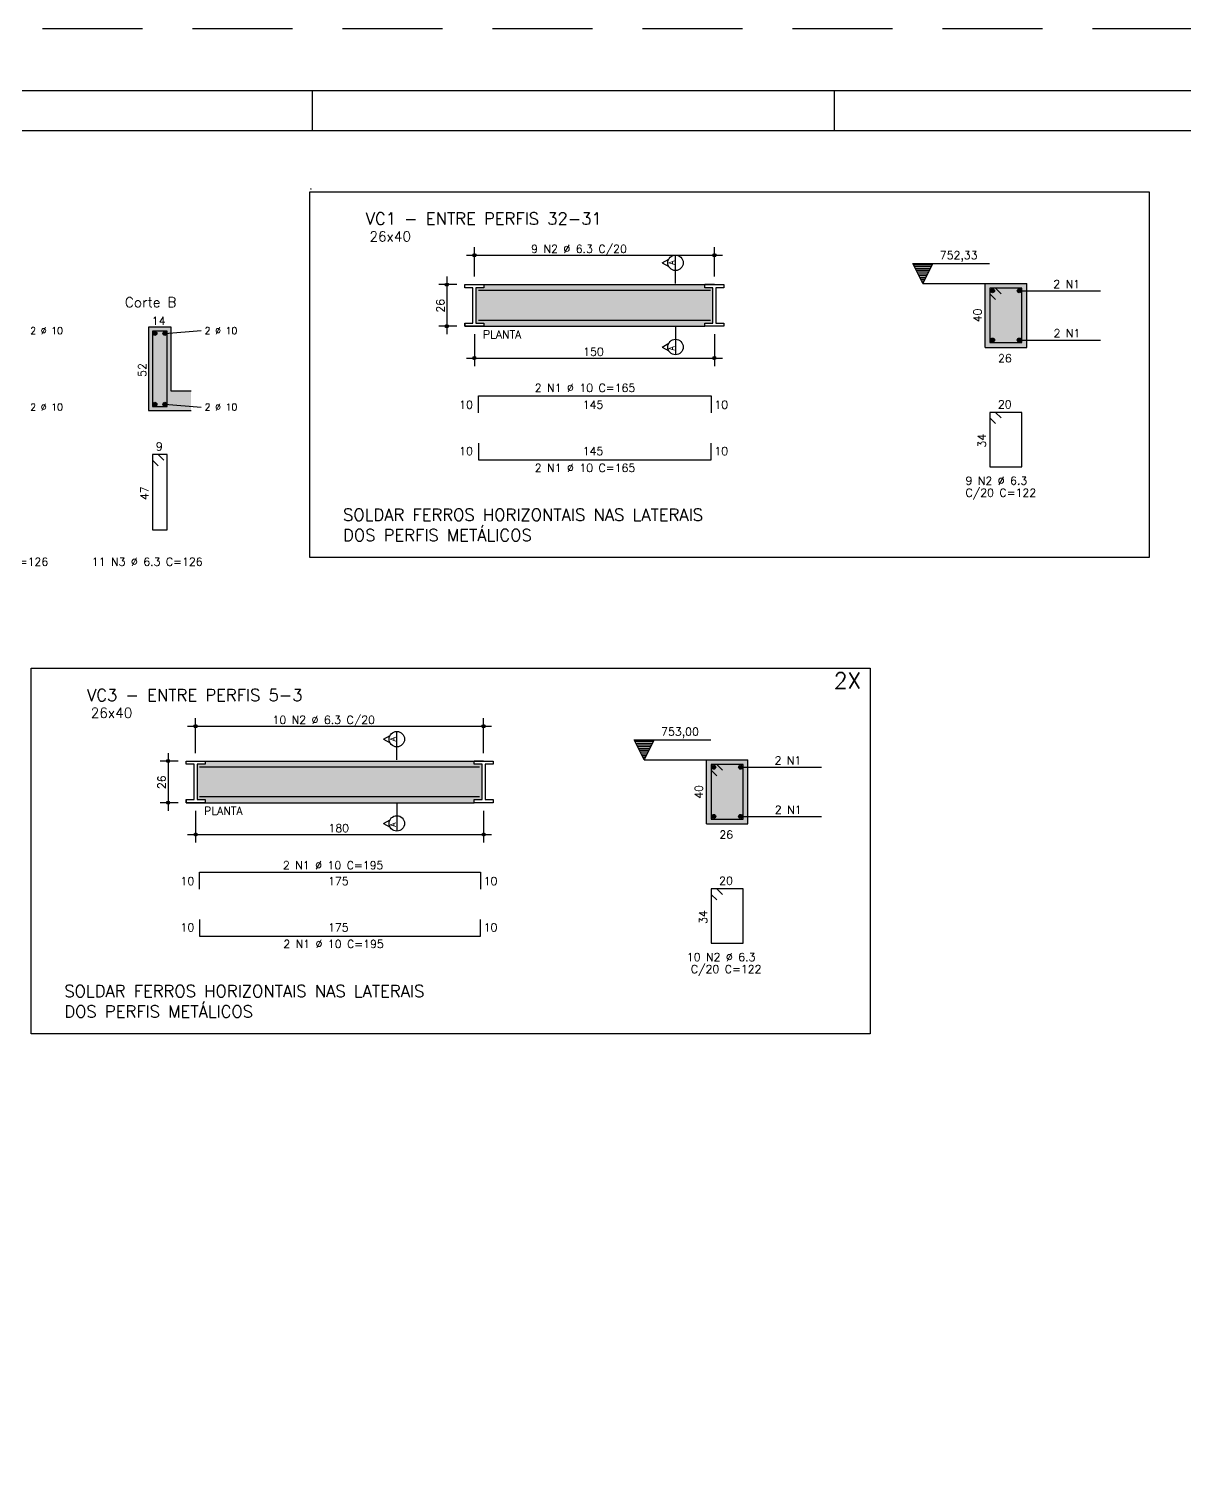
# Model space of a CAD drawing. Extents: x -1.9 to 86, y -1.2 to 61.3.
# Drawn here: x 26.96 to 55.84, y 25.12 to 61.31 of the extents above; entities that cross this region are included whole.
import ezdxf

# ---------------------------------------------------------------- set-up
doc = ezdxf.new("R2010")
doc.units = 0
doc.header["$MEASUREMENT"] = 0
doc.linetypes.add('HIDDEN', pattern=[0.375, 0.25, -0.125])
doc.layers.get('0').update_dxf_attribs({"linetype": 'CONTINUOUS'})
doc.layers.get('Defpoints').update_dxf_attribs({"linetype": 'CONTINUOUS'})
for name, color, linetype in [('ARQ_FOLHA', 7, 'CONTINUOUS'), ('PENA_01', 1, 'CONTINUOUS'), ('PENA_02', 2, 'CONTINUOUS'), ('PENA_03', 3, 'CONTINUOUS'), ('PENA_04', 4, 'CONTINUOUS'), ('PENA_05', 5, 'CONTINUOUS'), ('PENA_06', 6, 'CONTINUOUS'), ('PENA_10', 253, 'CONTINUOUS')]:
    doc.layers.add(name, color=color, linetype=linetype)
doc.styles.get("Standard").update_dxf_attribs({"font": 'ROMANS.SHX'})

# ---------------------------------------------------------------- blocks, each defined once
blk = doc.blocks.new('FOLHA A1 - 841 X 594')
at = {"layer": 'ARQ_FOLHA', "color": 1}
for p, q in [((-500.5, 584), (-500.5, 594)), ((-370, 584), (-370, 594))]:
    blk.add_line(p, q, dxfattribs=at)
for points in [[(-841, 0), (0, 0), (0, 594), (-841, 594)], [(-816, 10), (-10, 10), (-10, 584), (-816, 584)]]:
    blk.add_lwpolyline(points, close=True, dxfattribs=at)
at = {"layer": 'Defpoints', "color": 8, "linetype": 'HIDDEN', "ltscale": 100}
blk.add_lwpolyline([(-860.5, 609.5), (-860.5, -15.5), (19.5, -15.5), (19.5, 609.5)], close=True, dxfattribs=at)
blk = doc.blocks.new('*U23')
blk.add_blockref('FOLHA A1 - 841 X 594', (0, 0))

msp = doc.modelspace()

# ---------------------------------------------------------------- linework, layer by layer
at = {"layer": 'PENA_01', "linetype": 'Continuous'}
for p, q in [((38.098, 55.117), (38.098, 55.851)), ((44.098, 55.117), (44.098, 55.851)), ((37.898, 55.651), (44.298, 55.651)), ((37.407, 55.117), (37.407, 53.677)), ((37.658, 54.917), (37.207, 54.917)), ((30.36, 53.698), (31.27, 53.768)), ((37.658, 53.877), (37.207, 53.877)), ((38.098, 53.677), (38.098, 52.881)), ((44.098, 53.677), (44.098, 52.881)), ((37.898, 53.081), (44.298, 53.081)), ((30.36, 51.928), (31.27, 51.858)), ((30.93, 43.882), (38.53, 43.882)), ((31.13, 43.213), (31.13, 44.082)), ((38.33, 43.213), (38.33, 44.082)), ((30.439, 43.213), (30.439, 41.773)), ((30.69, 43.013), (30.239, 43.013)), ((30.69, 41.973), (30.239, 41.973)), ((31.13, 41.773), (31.13, 40.978)), ((38.33, 41.773), (38.33, 40.978)), ((30.93, 41.178), (38.53, 41.178))]:
    msp.add_line(p, q, dxfattribs=at)
at = {"layer": 'PENA_02', "linetype": 'Continuous'}
for p, q in [((50.866, 53.348), (51.906, 53.348)), ((43.898, 41.445), (44.938, 41.445))]:
    msp.add_line(p, q, dxfattribs=at)
for centre, radius in [((38.098, 55.651), 0.0416), ((38.098, 55.651), 0.0208), ((44.098, 55.651), 0.0416), ((44.098, 55.651), 0.0208), ((37.407, 54.917), 0.04), ((37.407, 54.917), 0.02), ((37.407, 53.877), 0.04), ((37.407, 53.877), 0.02), ((38.098, 53.081), 0.04), ((38.098, 53.081), 0.02), ((44.098, 53.081), 0.04), ((44.098, 53.081), 0.02), ((31.13, 43.882), 0.0416), ((31.13, 43.882), 0.0208), ((38.33, 43.882), 0.0416), ((38.33, 43.882), 0.0208), ((30.439, 43.013), 0.04), ((30.439, 43.013), 0.02), ((30.439, 41.973), 0.04), ((30.439, 41.973), 0.02), ((31.13, 41.178), 0.04), ((31.13, 41.178), 0.02), ((38.33, 41.178), 0.04), ((38.33, 41.178), 0.02)]:
    msp.add_circle(centre, radius, dxfattribs=at)
at = {"layer": 'PENA_03', "linetype": 'Continuous'}
for p, q in [((49.058, 55.448), (50.978, 55.448)), ((49.308, 54.948), (49.058, 55.448)), ((49.536, 55.403), (49.081, 55.403)), ((49.514, 55.359), (49.103, 55.359)), ((49.308, 54.948), (49.558, 55.448)), ((49.492, 55.314), (49.125, 55.314)), ((49.469, 55.269), (49.148, 55.269)), ((49.447, 55.225), (49.17, 55.225)), ((49.425, 55.18), (49.192, 55.18)), ((49.402, 55.136), (49.215, 55.136)), ((49.38, 55.091), (49.237, 55.091)), ((49.358, 55.046), (49.259, 55.046)), ((49.336, 55.002), (49.281, 55.002)), ((37.858, 54.917), (43.858, 54.917)), ((37.858, 54.917), (37.858, 54.917)), ((38.098, 54.917), (38.098, 54.917)), ((44.098, 54.917), (43.858, 54.917)), ((44.098, 54.917), (44.098, 54.917)), ((49.308, 54.948), (51.906, 54.948)), ((50.866, 53.348), (50.866, 54.948)), ((51.697, 54.763), (53.748, 54.763)), ((51.906, 53.348), (51.906, 54.948)), ((37.858, 53.957), (37.858, 53.877)), ((38.338, 53.957), (38.338, 53.877)), ((44.338, 53.957), (44.338, 53.877)), ((30.515, 53.853), (29.955, 53.853)), ((29.955, 53.853), (29.955, 51.773)), ((30.515, 52.253), (30.515, 53.853)), ((37.858, 53.877), (43.858, 53.877)), ((37.858, 53.877), (37.858, 53.877)), ((38.098, 53.877), (38.098, 53.877)), ((44.338, 53.877), (43.858, 53.877)), ((44.098, 53.877), (44.098, 53.877)), ((51.697, 53.533), (53.748, 53.533)), ((31.015, 52.253), (30.515, 52.253)), ((29.955, 51.773), (30.515, 51.773)), ((30.515, 51.773), (30.515, 51.773)), ((30.515, 51.773), (31.015, 51.773)), ((42.091, 43.545), (44.011, 43.545)), ((42.341, 43.045), (42.091, 43.545)), ((42.568, 43.5), (42.113, 43.5)), ((42.546, 43.455), (42.135, 43.455)), ((42.341, 43.045), (42.591, 43.545)), ((42.524, 43.411), (42.158, 43.411)), ((42.502, 43.366), (42.18, 43.366)), ((42.479, 43.322), (42.202, 43.322)), ((42.457, 43.277), (42.224, 43.277)), ((42.435, 43.232), (42.247, 43.232)), ((42.412, 43.188), (42.269, 43.188)), ((42.39, 43.143), (42.291, 43.143)), ((42.368, 43.099), (42.314, 43.099)), ((30.89, 43.013), (38.09, 43.013)), ((30.89, 43.013), (30.89, 43.013)), ((31.13, 43.013), (31.13, 43.013)), ((38.33, 43.013), (38.09, 43.013)), ((38.33, 43.013), (38.33, 43.013)), ((42.341, 43.045), (44.938, 43.045)), ((43.898, 41.445), (43.898, 43.045)), ((44.73, 42.86), (46.78, 42.86)), ((44.938, 41.445), (44.938, 43.045)), ((30.89, 42.053), (30.89, 41.973)), ((30.89, 41.973), (38.09, 41.973)), ((30.89, 41.973), (30.89, 41.973)), ((31.13, 41.973), (31.13, 41.973)), ((31.37, 42.053), (31.37, 41.973)), ((38.57, 41.973), (38.09, 41.973)), ((38.33, 41.973), (38.33, 41.973)), ((38.57, 42.053), (38.57, 41.973)), ((44.73, 41.63), (46.78, 41.63))]:
    msp.add_line(p, q, dxfattribs=at)
for points in [[(33.982, 57.235), (54.964, 57.235), (54.964, 48.103), (33.982, 48.103), (33.982, 57.235)], [(49.558, 55.448), (49.308, 54.948), (49.058, 55.448), (49.558, 55.448)], [(37.858, 54.917), (38.338, 54.917), (38.338, 54.837), (38.138, 54.837), (38.138, 53.957), (38.338, 53.957), (38.338, 53.877), (37.858, 53.877), (37.858, 53.957), (38.058, 53.957), (38.058, 54.837), (37.858, 54.837), (37.858, 54.917)], [(43.858, 54.917), (44.338, 54.917), (44.338, 54.837), (44.138, 54.837), (44.138, 53.957), (44.338, 53.957), (44.338, 53.877), (43.858, 53.877), (43.858, 53.957), (44.058, 53.957), (44.058, 54.837), (43.858, 54.837), (43.858, 54.917)], [(27.014, 45.332), (47.996, 45.332), (47.996, 36.2), (27.014, 36.2), (27.014, 45.332)], [(42.591, 43.545), (42.341, 43.045), (42.091, 43.545), (42.591, 43.545)], [(30.89, 43.013), (31.37, 43.013), (31.37, 42.933), (31.17, 42.933), (31.17, 42.053), (31.37, 42.053), (31.37, 41.973), (30.89, 41.973), (30.89, 42.053), (31.09, 42.053), (31.09, 42.933), (30.89, 42.933), (30.89, 43.013)], [(38.09, 43.013), (38.57, 43.013), (38.57, 42.933), (38.37, 42.933), (38.37, 42.053), (38.57, 42.053), (38.57, 41.973), (38.09, 41.973), (38.09, 42.053), (38.29, 42.053), (38.29, 42.933), (38.09, 42.933), (38.09, 43.013)]]:
    msp.add_lwpolyline(points, dxfattribs=at)
for centre in [(51.051, 54.763), (51.721, 54.763), (30.11, 53.698), (30.36, 53.698), (51.051, 53.533), (51.721, 53.533), (30.11, 51.928), (30.36, 51.928), (44.083, 42.86), (44.753, 42.86), (44.083, 41.63), (44.753, 41.63)]:
    msp.add_circle(centre, 0.05, dxfattribs=at)
for points in [[(51.101, 54.763), (51.026, 54.806), (51.004, 54.78)], [(51.101, 54.763), (51.004, 54.78), (51.004, 54.746)], [(51.101, 54.763), (51.004, 54.746), (51.026, 54.719)], [(51.101, 54.763), (51.059, 54.812), (51.026, 54.806)], [(51.101, 54.763), (51.026, 54.719), (51.059, 54.714)], [(51.101, 54.763), (51.089, 54.795), (51.059, 54.812)], [(51.101, 54.763), (51.059, 54.714), (51.089, 54.731)], [(51.101, 54.763), (51.089, 54.731), (51.101, 54.763)], [(51.771, 54.763), (51.696, 54.806), (51.674, 54.78)], [(51.771, 54.763), (51.674, 54.78), (51.674, 54.746)], [(51.771, 54.763), (51.674, 54.746), (51.696, 54.719)], [(51.771, 54.763), (51.729, 54.812), (51.696, 54.806)], [(51.771, 54.763), (51.696, 54.719), (51.729, 54.714)], [(51.771, 54.763), (51.759, 54.795), (51.729, 54.812)], [(51.771, 54.763), (51.729, 54.714), (51.759, 54.731)], [(51.771, 54.763), (51.759, 54.731), (51.771, 54.763)], [(30.16, 53.698), (30.085, 53.741), (30.063, 53.715)], [(30.16, 53.698), (30.063, 53.715), (30.063, 53.681)], [(30.16, 53.698), (30.063, 53.681), (30.085, 53.655)], [(30.16, 53.698), (30.118, 53.747), (30.085, 53.741)], [(30.16, 53.698), (30.085, 53.655), (30.118, 53.649)], [(30.16, 53.698), (30.148, 53.73), (30.118, 53.747)], [(30.16, 53.698), (30.118, 53.649), (30.148, 53.666)], [(30.16, 53.698), (30.148, 53.666), (30.16, 53.698)], [(30.41, 53.698), (30.335, 53.741), (30.313, 53.715)], [(30.41, 53.698), (30.313, 53.715), (30.313, 53.681)], [(30.41, 53.698), (30.313, 53.681), (30.335, 53.655)], [(30.41, 53.698), (30.368, 53.747), (30.335, 53.741)], [(30.41, 53.698), (30.335, 53.655), (30.368, 53.649)], [(30.41, 53.698), (30.398, 53.73), (30.368, 53.747)], [(30.41, 53.698), (30.368, 53.649), (30.398, 53.666)], [(30.41, 53.698), (30.398, 53.666), (30.41, 53.698)], [(51.101, 53.533), (51.026, 53.576), (51.004, 53.55)], [(51.101, 53.533), (51.004, 53.55), (51.004, 53.516)], [(51.101, 53.533), (51.059, 53.582), (51.026, 53.576)], [(51.101, 53.533), (51.089, 53.565), (51.059, 53.582)], [(51.771, 53.533), (51.696, 53.576), (51.674, 53.55)], [(51.771, 53.533), (51.674, 53.55), (51.674, 53.516)], [(51.771, 53.533), (51.729, 53.582), (51.696, 53.576)], [(51.771, 53.533), (51.759, 53.565), (51.729, 53.582)], [(51.101, 53.533), (51.004, 53.516), (51.026, 53.489)], [(51.101, 53.533), (51.026, 53.489), (51.059, 53.484)], [(51.101, 53.533), (51.059, 53.484), (51.089, 53.501)], [(51.101, 53.533), (51.089, 53.501), (51.101, 53.533)], [(51.771, 53.533), (51.674, 53.516), (51.696, 53.489)], [(51.771, 53.533), (51.696, 53.489), (51.729, 53.484)], [(51.771, 53.533), (51.729, 53.484), (51.759, 53.501)], [(51.771, 53.533), (51.759, 53.501), (51.771, 53.533)], [(30.16, 51.928), (30.085, 51.971), (30.063, 51.945)], [(30.16, 51.928), (30.063, 51.945), (30.063, 51.911)], [(30.16, 51.928), (30.063, 51.911), (30.085, 51.885)], [(30.16, 51.928), (30.118, 51.977), (30.085, 51.971)], [(30.16, 51.928), (30.085, 51.885), (30.118, 51.879)], [(30.16, 51.928), (30.148, 51.96), (30.118, 51.977)], [(30.16, 51.928), (30.118, 51.879), (30.148, 51.896)], [(30.16, 51.928), (30.148, 51.896), (30.16, 51.928)], [(30.41, 51.928), (30.335, 51.971), (30.313, 51.945)], [(30.41, 51.928), (30.313, 51.945), (30.313, 51.911)], [(30.41, 51.928), (30.313, 51.911), (30.335, 51.885)], [(30.41, 51.928), (30.368, 51.977), (30.335, 51.971)], [(30.41, 51.928), (30.335, 51.885), (30.368, 51.879)], [(30.41, 51.928), (30.398, 51.96), (30.368, 51.977)], [(30.41, 51.928), (30.368, 51.879), (30.398, 51.896)], [(30.41, 51.928), (30.398, 51.896), (30.41, 51.928)], [(44.133, 42.86), (44.058, 42.903), (44.036, 42.877)], [(44.133, 42.86), (44.036, 42.877), (44.036, 42.842)], [(44.133, 42.86), (44.036, 42.842), (44.058, 42.816)], [(44.133, 42.86), (44.092, 42.909), (44.058, 42.903)], [(44.133, 42.86), (44.058, 42.816), (44.092, 42.81)], [(44.133, 42.86), (44.121, 42.892), (44.092, 42.909)], [(44.133, 42.86), (44.092, 42.81), (44.121, 42.827)], [(44.133, 42.86), (44.121, 42.827), (44.133, 42.86)], [(44.803, 42.86), (44.728, 42.903), (44.706, 42.877)], [(44.803, 42.86), (44.706, 42.877), (44.706, 42.842)], [(44.803, 42.86), (44.706, 42.842), (44.728, 42.816)], [(44.803, 42.86), (44.762, 42.909), (44.728, 42.903)], [(44.803, 42.86), (44.728, 42.816), (44.762, 42.81)], [(44.803, 42.86), (44.791, 42.892), (44.762, 42.909)], [(44.803, 42.86), (44.762, 42.81), (44.791, 42.827)], [(44.803, 42.86), (44.791, 42.827), (44.803, 42.86)], [(44.133, 41.63), (44.058, 41.673), (44.036, 41.647)], [(44.133, 41.63), (44.036, 41.647), (44.036, 41.612)], [(44.133, 41.63), (44.036, 41.612), (44.058, 41.586)], [(44.133, 41.63), (44.092, 41.679), (44.058, 41.673)], [(44.133, 41.63), (44.058, 41.586), (44.092, 41.58)], [(44.133, 41.63), (44.121, 41.662), (44.092, 41.679)], [(44.133, 41.63), (44.092, 41.58), (44.121, 41.597)], [(44.133, 41.63), (44.121, 41.597), (44.133, 41.63)], [(44.803, 41.63), (44.728, 41.673), (44.706, 41.647)], [(44.803, 41.63), (44.706, 41.647), (44.706, 41.612)], [(44.803, 41.63), (44.706, 41.612), (44.728, 41.586)], [(44.803, 41.63), (44.762, 41.679), (44.728, 41.673)], [(44.803, 41.63), (44.728, 41.586), (44.762, 41.58)], [(44.803, 41.63), (44.791, 41.662), (44.762, 41.679)], [(44.803, 41.63), (44.762, 41.58), (44.791, 41.597)], [(44.803, 41.63), (44.791, 41.597), (44.803, 41.63)]]:
    msp.add_solid(points, dxfattribs=at)
at = {"layer": 'PENA_04', "linetype": 'Continuous'}
for p, q in [((51.126, 54.828), (50.986, 54.828)), ((50.986, 54.828), (50.986, 53.468)), ((51.786, 54.828), (50.986, 54.828)), ((50.986, 54.828), (50.986, 54.688)), ((50.986, 54.688), (51.126, 54.548)), ((51.266, 54.688), (51.126, 54.828)), ((51.786, 53.468), (51.786, 54.828)), ((50.986, 53.468), (51.786, 53.468)), ((44.158, 42.925), (44.018, 42.925)), ((44.018, 42.925), (44.018, 41.565)), ((44.818, 42.925), (44.018, 42.925)), ((44.018, 42.925), (44.018, 42.785)), ((44.018, 42.785), (44.158, 42.645)), ((44.298, 42.785), (44.158, 42.925)), ((44.818, 41.565), (44.818, 42.925)), ((44.018, 41.565), (44.818, 41.565))]:
    msp.add_line(p, q, dxfattribs=at)
msp.add_lwpolyline([(30.055, 53.753), (30.055, 51.873), (30.415, 51.873), (30.415, 53.753), (30.055, 53.753)], dxfattribs=at)
at = {"layer": 'PENA_05', "linetype": 'Continuous'}
for p, q in [((42.795, 55.463), (42.957, 55.556)), ((42.795, 55.463), (42.957, 55.369)), ((43.126, 54.944), (43.126, 55.656)), ((43.126, 53.877), (43.126, 53.165)), ((42.795, 53.358), (42.957, 53.452)), ((42.795, 53.358), (42.957, 53.264)), ((38.198, 51.718), (38.198, 52.138)), ((38.198, 52.138), (44.018, 52.138)), ((44.018, 52.138), (44.018, 51.718)), ((51.126, 51.725), (50.986, 51.725)), ((50.986, 51.725), (50.986, 50.365)), ((51.786, 51.725), (50.986, 51.725)), ((50.986, 51.725), (50.986, 51.585)), ((50.986, 51.585), (51.126, 51.445)), ((51.266, 51.585), (51.126, 51.725)), ((51.786, 50.365), (51.786, 51.725)), ((30.195, 50.673), (30.055, 50.673)), ((30.055, 50.673), (30.055, 48.793)), ((30.415, 50.673), (30.055, 50.673)), ((30.055, 50.673), (30.055, 50.533)), ((30.335, 50.533), (30.195, 50.673)), ((30.415, 48.793), (30.415, 50.673)), ((38.198, 50.958), (38.198, 50.538)), ((44.018, 50.538), (44.018, 50.958)), ((30.055, 50.533), (30.195, 50.393)), ((38.198, 50.538), (44.018, 50.538)), ((50.986, 50.365), (51.786, 50.365)), ((30.055, 48.793), (30.415, 48.793)), ((35.827, 43.56), (35.989, 43.653)), ((35.827, 43.56), (35.989, 43.466)), ((36.158, 43.041), (36.158, 43.752)), ((36.158, 41.973), (36.158, 41.262)), ((35.827, 41.455), (35.989, 41.548)), ((35.827, 41.455), (35.989, 41.361)), ((31.23, 39.815), (31.23, 40.235)), ((31.23, 40.235), (38.25, 40.235)), ((38.25, 40.235), (38.25, 39.815)), ((44.158, 39.822), (44.018, 39.822)), ((44.018, 39.822), (44.018, 38.462)), ((44.818, 39.822), (44.018, 39.822)), ((44.018, 39.822), (44.018, 39.682)), ((44.298, 39.682), (44.158, 39.822)), ((44.818, 38.462), (44.818, 39.822)), ((44.018, 39.682), (44.158, 39.542)), ((31.23, 39.055), (31.23, 38.635)), ((38.25, 38.635), (38.25, 39.055)), ((31.23, 38.635), (38.25, 38.635)), ((44.018, 38.462), (44.818, 38.462))]:
    msp.add_line(p, q, dxfattribs=at)
for points in [[(38.198, 54.777), (43.998, 54.777)], [(43.998, 54.022), (38.338, 54.022), (38.198, 54.022)], [(31.23, 42.873), (38.23, 42.873)], [(38.23, 42.118), (31.37, 42.118), (31.23, 42.118)]]:
    msp.add_lwpolyline(points, dxfattribs=at)
for centre in [(43.126, 55.463), (43.126, 53.358), (36.158, 43.56), (36.158, 41.455)]:
    msp.add_circle(centre, 0.193, dxfattribs=at)
at = {"layer": 'PENA_10', "linetype": 'Continuous'}
for points in [[(38.338, 53.957), (38.338, 54.837), (38.138, 54.837)], [(38.338, 53.957), (38.138, 54.837), (38.138, 53.957)], [(38.338, 53.957), (43.858, 54.837), (43.858, 54.917)], [(38.338, 53.957), (43.858, 54.917), (38.338, 54.917)], [(38.338, 53.957), (38.338, 54.917), (38.338, 54.837)], [(38.338, 53.957), (43.858, 53.877), (43.858, 54.837)], [(43.858, 53.957), (44.058, 53.957), (44.058, 54.837)], [(43.858, 53.957), (44.058, 54.837), (43.858, 54.837)], [(43.858, 53.957), (43.858, 54.837), (43.858, 53.877)], [(50.866, 53.348), (51.906, 53.348), (51.906, 54.948)], [(50.866, 53.348), (51.906, 54.948), (50.866, 54.948)], [(50.866, 53.348), (50.866, 54.948), (50.866, 53.348)], [(38.338, 53.957), (38.338, 53.877), (43.858, 53.877)], [(30.515, 51.773), (30.515, 53.853), (29.955, 53.853)], [(30.515, 51.773), (29.955, 53.853), (29.955, 51.773)], [(30.515, 51.773), (30.515, 52.253), (30.515, 53.853)], [(30.515, 51.773), (31.015, 51.773), (31.015, 52.253)], [(30.515, 51.773), (31.015, 52.253), (30.515, 52.253)], [(30.515, 51.773), (29.955, 51.773), (30.515, 51.773)], [(31.37, 42.053), (31.37, 42.933), (31.17, 42.933)], [(31.37, 42.053), (31.17, 42.933), (31.17, 42.053)], [(31.37, 42.053), (38.09, 42.933), (38.09, 43.013)], [(31.37, 42.053), (38.09, 43.013), (31.37, 43.013)], [(31.37, 42.053), (31.37, 43.013), (31.37, 42.933)], [(31.37, 42.053), (38.09, 41.973), (38.09, 42.933)], [(38.09, 42.053), (38.29, 42.053), (38.29, 42.933)], [(38.09, 42.053), (38.29, 42.933), (38.09, 42.933)], [(38.09, 42.053), (38.09, 42.933), (38.09, 41.973)], [(43.898, 41.445), (44.938, 41.445), (44.938, 43.045)], [(43.898, 41.445), (44.938, 43.045), (43.898, 43.045)], [(43.898, 41.445), (43.898, 43.045), (43.898, 41.445)], [(31.37, 42.053), (31.37, 41.973), (38.09, 41.973)]]:
    msp.add_solid(points, dxfattribs=at)

# ---------------------------------------------------------------- block references
at = {"xscale": 0.09999999999999938, "yscale": 0.09999999999999938, "zscale": 0.09999999999999938}
msp.add_blockref('*U23', (84.1, 0.356), dxfattribs=at)

# ---------------------------------------------------------------- texts
at = {"layer": 'PENA_02', "linetype": 'Continuous'}
msp.add_text('2X', height=0.4, dxfattribs=at).set_placement((47.083, 44.823))
at = {"layer": 'PENA_03', "linetype": 'Continuous'}
for s, height, p in [('9 N2 %%c 6.3 C/20', 0.2, (39.518, 55.711)), ('2 N1', 0.2, (52.571, 54.832)), ('Corte B', 0.25, (29.36, 54.353)), ('14', 0.2, (30.035, 53.913)), ('2 %%c 10', 0.17, (26.995, 53.683)), ('2 %%c 10', 0.17, (31.355, 53.683)), ('PLANTA', 0.2, (38.31, 53.573)), ('2 N1', 0.2, (52.578, 53.602)), ('150', 0.2, (40.818, 53.141)), ('26', 0.2, (51.19, 52.978)), ('2 N1 %%c 10 C=165', 0.2, (39.608, 52.238)), ('2 %%c 10', 0.17, (26.995, 51.773)), ('2 %%c 10', 0.17, (31.355, 51.773)), ('10', 0.2, (37.718, 51.818)), ('145', 0.2, (40.808, 51.818)), ('10', 0.2, (44.098, 51.818)), ('20', 0.2, (51.186, 51.825)), ('9', 0.2, (30.135, 50.773)), ('10', 0.2, (37.718, 50.658)), ('145', 0.2, (40.808, 50.658)), ('10', 0.2, (44.098, 50.658)), ('2 N1 %%c 10 C=165', 0.2, (39.608, 50.238)), ('9 N2 %%c 6.3', 0.2, (50.377, 49.918)), ('C/20 C=122', 0.2, (50.377, 49.618)), ('10 N3 %%c 6.3 C=126', 0.2, (24.675, 47.893)), ('11 N3 %%c 6.3 C=126', 0.2, (28.535, 47.893)), ('10 N2 %%c 6.3 C/20', 0.2, (33.05, 43.942)), ('2 N1', 0.2, (45.604, 42.929)), ('PLANTA', 0.2, (31.342, 41.67)), ('2 N1', 0.2, (45.61, 41.698)), ('180', 0.2, (34.45, 41.238)), ('26', 0.2, (44.222, 41.075)), ('2 N1 %%c 10 C=195', 0.2, (33.311, 40.309)), ('10', 0.2, (30.75, 39.915)), ('175', 0.2, (34.44, 39.915)), ('10', 0.2, (38.33, 39.915)), ('20', 0.2, (44.218, 39.922)), ('10', 0.2, (30.75, 38.755)), ('175', 0.2, (34.44, 38.755)), ('10', 0.2, (38.33, 38.755)), ('2 N1 %%c 10 C=195', 0.2, (33.321, 38.343)), ('10 N2 %%c 6.3', 0.2, (43.41, 38.015)), ('C/20 C=122', 0.2, (43.51, 37.715))]:
    msp.add_text(s, height=height, dxfattribs=at).set_placement(p)
for s, p in [('26', (37.347, 54.217)), ('40', (50.777, 53.976)), ('52', (29.895, 52.613)), ('34', (50.886, 50.845)), ('47', (29.955, 49.533)), ('26', (30.379, 42.313)), ('40', (43.81, 42.072)), ('34', (43.918, 38.942))]:
    msp.add_text(s, height=0.2, rotation=90, dxfattribs=at).set_placement(p)
at = {"layer": 'PENA_04', "linetype": 'Continuous'}
for s, height, p in [('26x40', 0.25, (35.475, 55.996)), ('752,33', 0.2, (49.734, 55.551)), ('26x40', 0.25, (28.507, 44.093)), ('753,00', 0.2, (42.767, 43.648))]:
    msp.add_text(s, height=height, dxfattribs=at).set_placement(p)
at = {"layer": 'PENA_05', "linetype": 'Continuous'}
for s, p in [('VC1 - ENTRE PERFIS 32-31', (35.381, 56.416)), ('SOLDAR FERROS HORIZONTAIS NAS LATERAIS ', (34.814, 49.019)), ('DOS PERFIS METÁLICOS', (34.814, 48.509)), ('VC3 - ENTRE PERFIS 5-3', (28.414, 44.512)), ('SOLDAR FERROS HORIZONTAIS NAS LATERAIS ', (27.846, 37.116)), ('DOS PERFIS METÁLICOS', (27.846, 36.606))]:
    msp.add_text(s, height=0.3, dxfattribs=at).set_placement(p)
for p in [(43.1, 55.411), (43.1, 53.272), (36.132, 43.507), (36.132, 41.369)]:
    msp.add_text('A', height=0.138, rotation=90, dxfattribs=at).set_placement(p)
at = {"layer": 'PENA_06', "linetype": 'Continuous'}
msp.add_text('VC1', height=0.01, dxfattribs=at).set_placement((33.999, 57.302))

doc.saveas('drawing.dxf')
